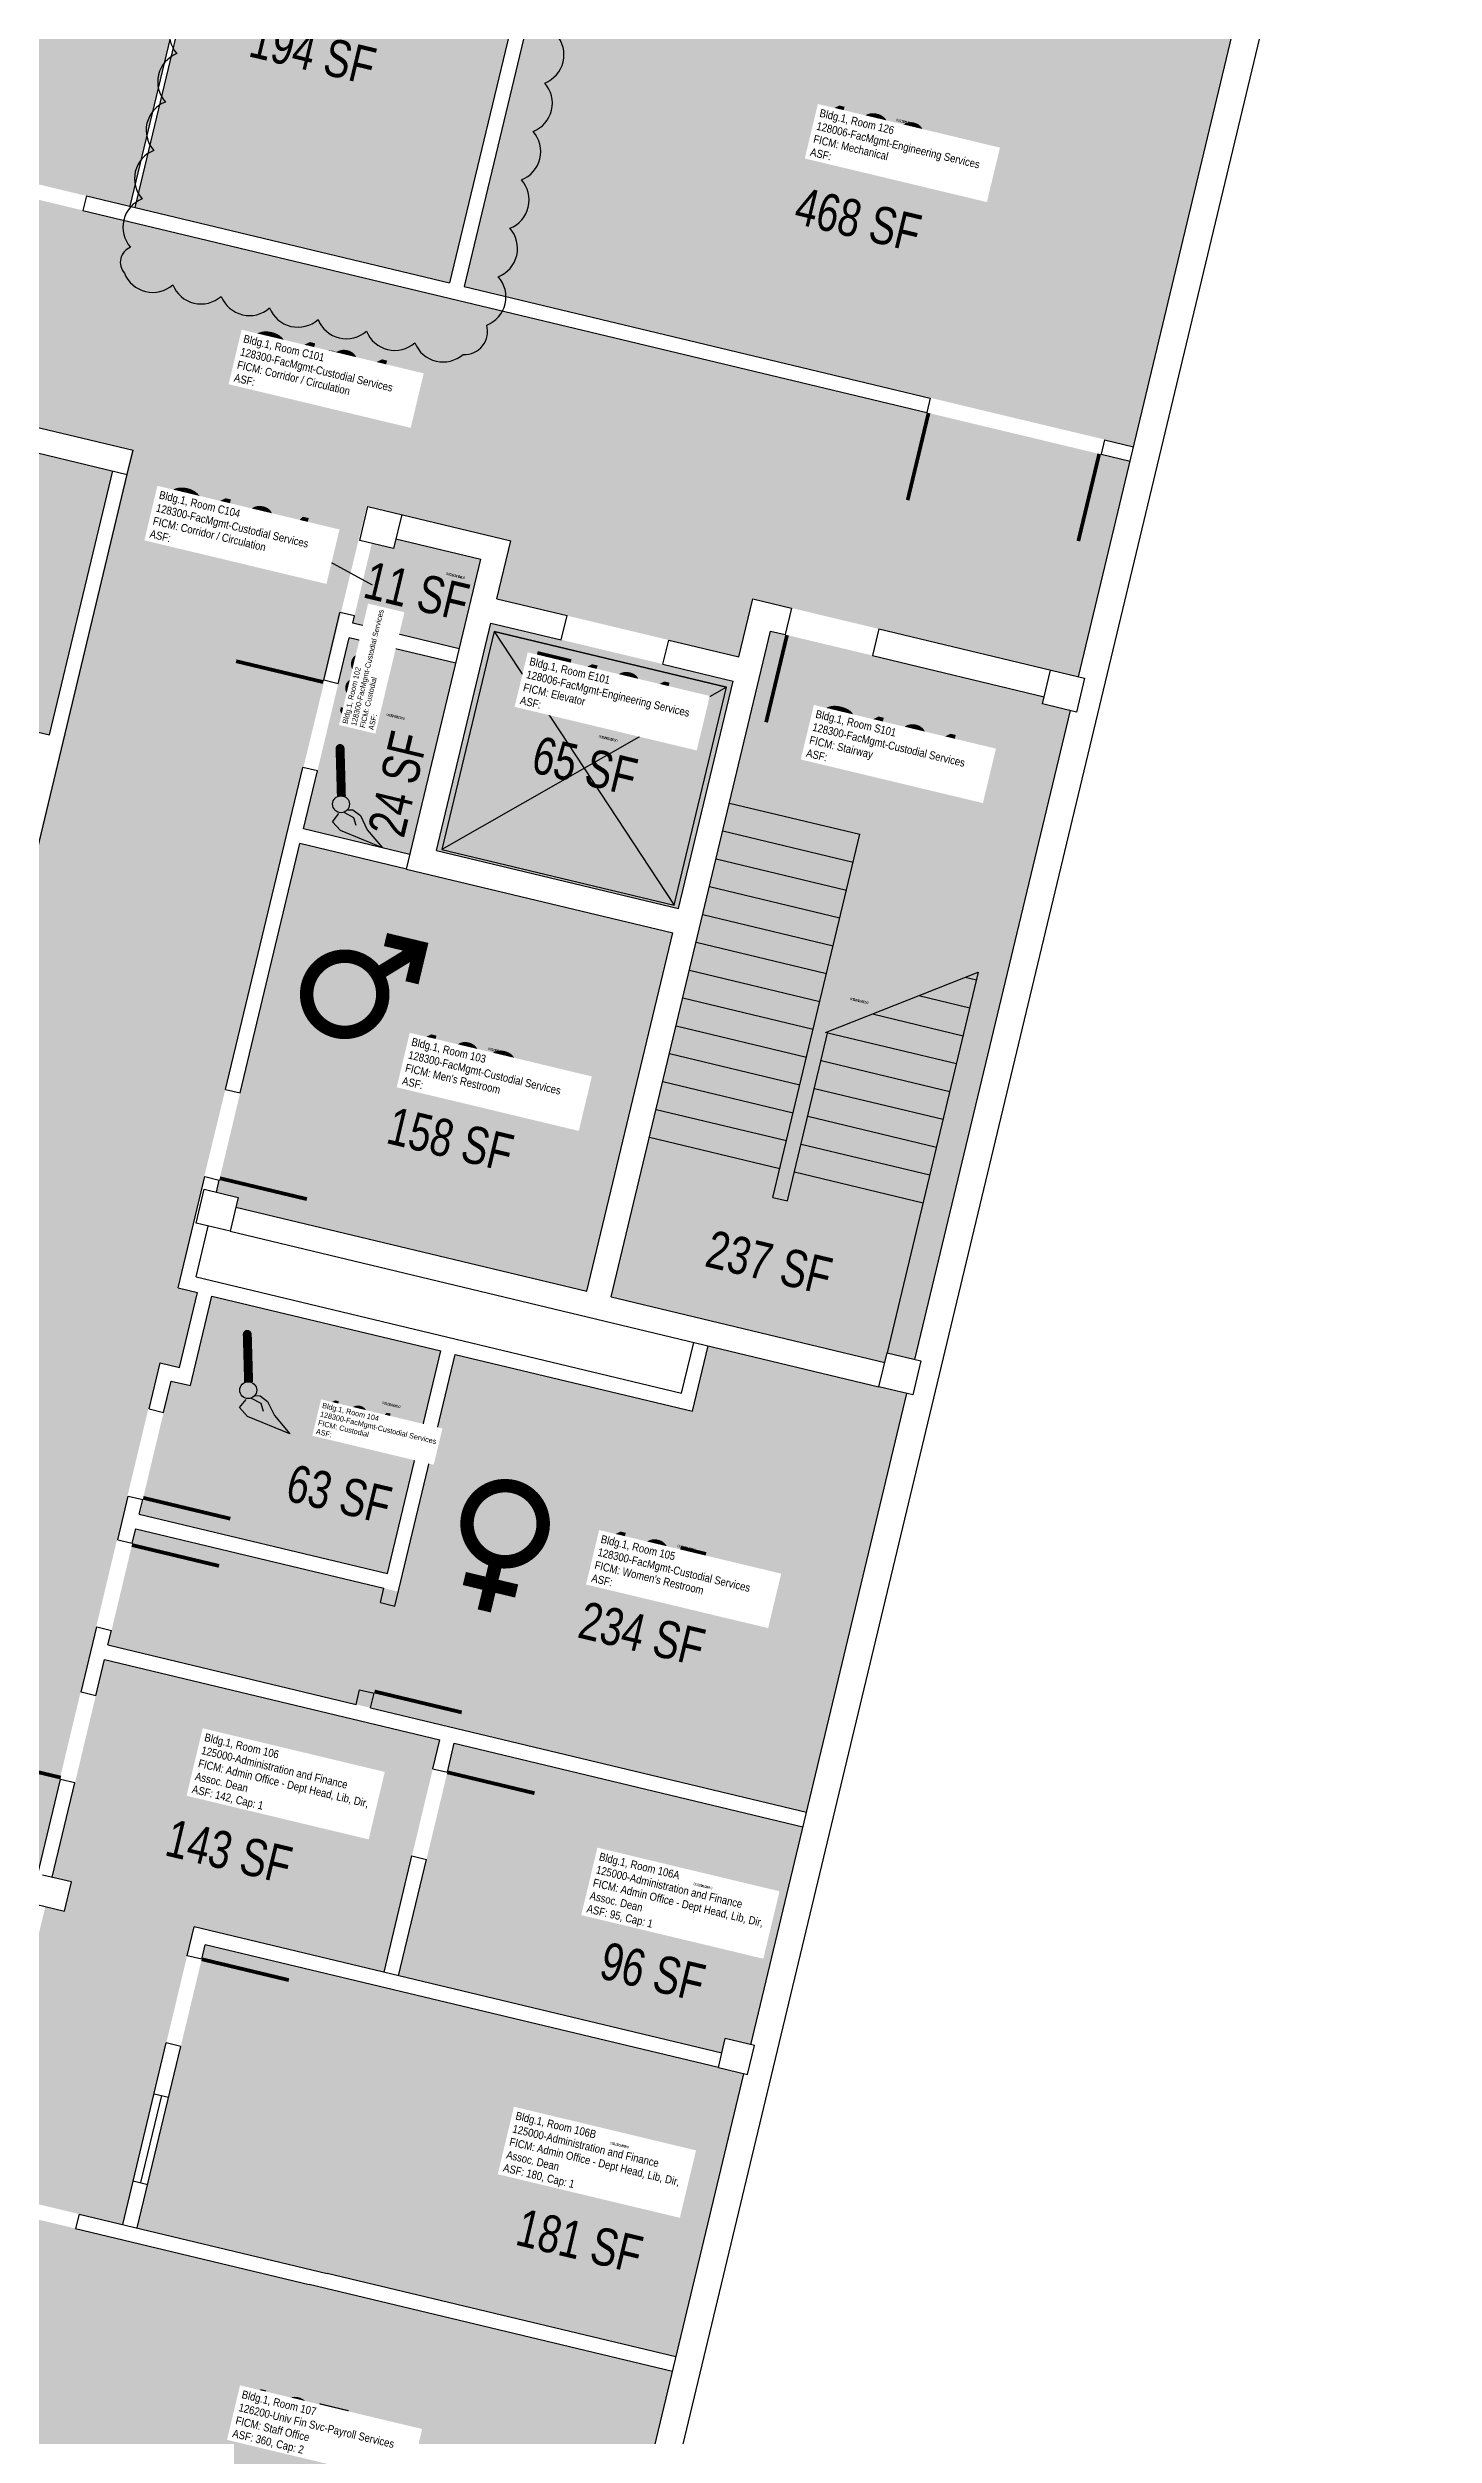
# Model space of a CAD drawing. Header units: inches. Extents: x 69220657 to 69222623, y 27675098 to 27677504.
# Drawn here: x 69222066 to 69222623, y 27676065 to 27677024 of the extents above; entities that cross this region are included whole.
import ezdxf
from ezdxf.enums import TextEntityAlignment as Align

# ---------------------------------------------------------------- set-up
doc = ezdxf.new("R2010")
doc.units = ezdxf.units.IN
doc.header["$LTSCALE"] = 100
doc.header["$MEASUREMENT"] = 0
doc.layers.get('0').update_dxf_attribs({"linetype": 'CONTINUOUS'})
for name, color, linetype in [('A-DOOR', 2, 'CONTINUOUS'), ('A-FLOR', 3, 'CONTINUOUS'), ('A-IDEN-ICON', 4, 'CONTINUOUS'), ('A-IDEN-RNUM', 7, 'CONTINUOUS'), ('A-IDEN-SNUM', 4, 'CONTINUOUS'), ('A-IDEN-VNUM', 4, 'CONTINUOUS'), ('A-WALL', 5, 'CONTINUOUS'), ('AREA-TEXT', 3, 'CONTINUOUS'), ('Rooms-Category-Color', 7, 'CONTINUOUS'), ('Rooms-College-Color', 7, 'CONTINUOUS'), ('Rooms-Department-Color', 7, 'CONTINUOUS'), ('Rooms-Division-Color', 7, 'CONTINUOUS'), ('Rooms-Information', 7, 'CONTINUOUS')]:
    doc.layers.add(name, color=color, linetype=linetype)
doc.layers.add('A-REV', color=1, linetype='CONTINUOUS', true_color=0xff0000)
doc.styles.add('CP_AREA', font='arial.ttf', dxfattribs={"height": 15})
doc.styles.add('CP_ROOMSNUMBER', font='arial.ttf', dxfattribs={"height": 1})
doc.styles.add('CP_ROOMVNUMBER', font='arial.ttf', dxfattribs={"width": 0.85, "height": 0.075})

# ---------------------------------------------------------------- blocks, each defined once
blk = doc.blocks.new('CPMECH')
for p, q in [((0.005, 0.025), (0.015, 0.035)), ((0.015, 0.035), (0.045, 0.045)), ((0.045, 0.045), (0.085, 0.025)), ((0.085, 0.025), (0.125, 0.035)), ((0.125, 0.035), (0.135, 0.045)), ((0.015, -0.005), (0.045, 0.005)), ((0.045, 0.005), (0.085, -0.015)), ((0.125, -0.005), (0.135, 0.005)), ((0.005, -0.015), (0.015, -0.005)), ((0.085, -0.015), (0.125, -0.005)), ((0.005, -0.055), (0.015, -0.045)), ((0.015, -0.045), (0.045, -0.035)), ((0.045, -0.035), (0.085, -0.055)), ((0.085, -0.055), (0.125, -0.045)), ((0.125, -0.045), (0.135, -0.035))]:
    blk.add_line(p, q)
for points in [[(-0.025, -0.005, 0, 0.02, 0), (-0.025, 0.035, 0.02, 0.02, 0), (-0.025, 0.055, 0.02, 0, 0), (-0.025, 0.065, 0, 0, 0)], [(-0.025, -0.005, 0, 0.02, 0), (-0.025, -0.045, 0.02, 0.02, 0), (-0.025, -0.065, 0.02, 0, 0), (-0.025, -0.075, 0, 0, 0)]]:
    blk.add_lwpolyline(points, format="xyseb")
at = {"const_width": 0.0075}
blk.add_lwpolyline([(-0.0682, -0.0069, 1), (-0.0618, -0.0031, 1)], format="xyb", close=True, dxfattribs=at)
at = {"const_width": 0.015}
blk.add_lwpolyline([(-0.025, -0.005), (-0.065, -0.005)], dxfattribs=at)
blk = doc.blocks.new('CPMEN')
at = {"const_width": 0.015}
for points in [[(0.055, 0.01), (0.055, 0.05), (0.015, 0.05)], [(0.0151, 0.0101), (0.055, 0.05)]]:
    blk.add_lwpolyline(points, dxfattribs=at)
blk.add_lwpolyline([(-0.0575, -0.02, 1), (0.0275, -0.02, 1)], format="xyb", close=True, dxfattribs=at)
blk = doc.blocks.new('CPWOMEN')
at = {"const_width": 0.015}
blk.add_lwpolyline([(-0.0375, 0, 1), (0.0475, 0, 1)], format="xyb", close=True, dxfattribs=at)
for points in [[(0.005, -0.04), (0.005, -0.1)], [(-0.025, -0.07), (0.035, -0.07)]]:
    blk.add_lwpolyline(points, dxfattribs=at)
blk = doc.blocks.new('CPCUST')
for p, q in [((0.0297, -0.0341), (0.0376, -0.0302)), ((0.0376, -0.0302), (0.0533, -0.0324)), ((0.0533, -0.0324), (0.0745, -0.0479)), ((0.0171, -0.0639), (0.02, -0.0466)), ((0.0358, -0.0705), (0.0171, -0.0639)), ((0.0262, -0.0408), (0.0446, -0.0406)), ((0.1117, -0.0625), (0.0358, -0.0705)), ((0.0446, -0.0406), (0.0543, -0.0505)), ((0.0745, -0.0479), (0.1117, -0.0625))]:
    blk.add_line(p, q)
at = {"const_width": 0.015}
blk.add_lwpolyline([(-0.03, 0.05), (0.01, -0.0193)], dxfattribs=at)
at = {"const_width": 0.0075}
blk.add_lwpolyline([(-0.0332, 0.0481, 1), (-0.0268, 0.0519, 1)], format="xyb", close=True, dxfattribs=at)
blk.add_circle((0.0158, -0.0313), 0.0141)

msp = doc.modelspace()

# ---------------------------------------------------------------- hatches: boundary and pattern name
at = {"layer": 'Rooms-Category-Color', "true_color": 0xfa9ba3}
for points in [[(69222087.46, 27677151.22), (69221998.96, 27677172.42), (69221996.63, 27677162.7), (69221983.02, 27677165.96), (69221985.35, 27677175.68), (69221875.27, 27677202.05), (69221832.64, 27677024.09), (69222099.28, 27676960.21), (69222124.44, 27677065.24), (69222069.98, 27677078.28)], [(69221937.64, 27676890.9), (69222092.28, 27676853.91), (69222066.92, 27676747.9), (69221912.29, 27676784.89)], [(69222089, 27676376.48), (69222223.7, 27676344.27), (69222201.33, 27676250.91), (69222125.02, 27676269.19), (69222096.36, 27676149.58), (69222037.99, 27676163.57), (69222065.27, 27676277.28), (69222073.05, 27676275.42), (69222075.84, 27676287.09), (69222068.06, 27676288.95)], [(69222229.53, 27676342.87), (69222369.58, 27676309.38), (69222348.65, 27676221.85), (69222338.44, 27676224.29), (69222336.99, 27676218.41), (69222296.15, 27676228.2), (69222272.08, 27676233.96), (69222207.2, 27676249.5)], [(69222102.2, 27676148.18), (69222318.55, 27676096.35), (69222344.43, 27676204.23), (69222345.8, 27676210.13), (69222335.59, 27676212.58), (69222294.75, 27676222.36), (69222270.68, 27676228.13), (69222129.46, 27676261.96)], [(69222317.15, 27676090.51), (69222282.9, 27675947.56), (69222272.69, 27675950.01), (69222269.89, 27675938.34), (69222272.81, 27675937.64), (69222267.22, 27675914.3), (69222026.04, 27675972.08), (69222034.43, 27676007.09), (69222002.34, 27676014.78), (69222014.45, 27676065.34), (69222019.11, 27676084.79), (69222036.59, 27676157.73), (69222171.29, 27676125.5)]]:
    msp.add_hatch(color=241, dxfattribs=at).paths.add_polyline_path(points)
at = {"layer": 'Rooms-Category-Color', "true_color": 0xadadad}
for points in [[(69222292.21, 27677173.63), (69222409.89, 27677145.49), (69222406.4, 27677130.9), (69222557.64, 27677094.73), (69222545.89, 27677045.62), (69222534.71, 27677048.29), (69222531.45, 27677034.68), (69222542.64, 27677032), (69222502.4, 27676863.75), (69222233.48, 27676928.06)], [(69221299.06, 27677145.24), (69221314.43, 27677141.56), (69221315.02, 27677143.99), (69221388.92, 27677126.28), (69221388.34, 27677123.85), (69221399.04, 27677121.29), (69221399.15, 27677121.77), (69222500.97, 27676857.8), (69222480.24, 27676771.25), (69222349.44, 27676802.59), (69222343.85, 27676779.25), (69222246.6, 27676802.55), (69222252.19, 27676825.89), (69222100.45, 27676862.2), (69221371.02, 27677036.64), (69221278.38, 27677058.79)], [(69221944.75, 27675800.29), (69221905.68, 27675636.89), (69221812.31, 27675659.22), (69221834.17, 27675750.65), (69221835.57, 27675756.48), (69221826.82, 27675758.57), (69221835.65, 27675795.53), (69221844.41, 27675793.44), (69222100.02, 27676862.3), (69222194.36, 27676839.74), (69222118.26, 27676525.83), (69222126.04, 27676523.97), (69222118.83, 27676493.82), (69222111.05, 27676495.68)], [(69222206.08, 27676826.65), (69222240.12, 27676818.51), (69222231.52, 27676782.53), (69222188.73, 27676792.76), (69222196.4, 27676824.86), (69222205.15, 27676822.76)], [(69222187.33, 27676786.92), (69222168.96, 27676710.09), (69222211.75, 27676699.86), (69222230.12, 27676776.69)], [(69222244.27, 27676792.84), (69222341.53, 27676769.59), (69222319.66, 27676678.16), (69222222.4, 27676701.42)], [(69222356.6, 27676789.56), (69222466.5, 27676763.28), (69222465.81, 27676760.36), (69222476.99, 27676757.68), (69222414.66, 27676497.03), (69222403.47, 27676499.71), (69222402.54, 27676495.82), (69222292.64, 27676522.1)], [(69222167.45, 27676704.22), (69222317.23, 27676668.4), (69222282.81, 27676524.46), (69222141.78, 27676558.18), (69222142.71, 27676562.07), (69222133.96, 27676564.17)], [(69222132.16, 27676522.46), (69222224.07, 27676500.48), (69222202.67, 27676411.01), (69222102.98, 27676434.85), (69222115.77, 27676488.34), (69222123.55, 27676486.48)], [(69222207.14, 27676403.74), (69222229.93, 27676499.05), (69222325.24, 27676476.25), (69222331.52, 27676502.51), (69222411.27, 27676483.44), (69222371.04, 27676315.19), (69222090.45, 27676382.29), (69222101.61, 27676428.97)]]:
    msp.add_hatch(color=253, dxfattribs=at).paths.add_polyline_path(points)
at = {"layer": 'Rooms-Category-Color', "true_color": 0xfbafa2}
msp.add_hatch(color=21, dxfattribs=at).paths.add_polyline_path([(69222089.4, 27677150.75), (69222259.59, 27677109.98), (69222257.26, 27677100.26), (69222267.95, 27677097.69), (69222227.65, 27676929.45), (69222101.22, 27676959.74), (69222126.39, 27677064.77), (69222071.93, 27677077.82)])
at = {"layer": 'Rooms-College-Color', "true_color": 0x80bc67}
for points in [[(69222087.46, 27677151.22), (69221998.96, 27677172.42), (69221996.63, 27677162.7), (69221983.02, 27677165.96), (69221985.35, 27677175.68), (69221875.27, 27677202.05), (69221832.64, 27677024.09), (69222099.28, 27676960.21), (69222124.44, 27677065.24), (69222069.98, 27677078.28)], [(69222089.4, 27677150.75), (69222259.59, 27677109.98), (69222257.26, 27677100.26), (69222267.95, 27677097.69), (69222227.65, 27676929.45), (69222101.22, 27676959.74), (69222126.39, 27677064.77), (69222071.93, 27677077.82)], [(69221937.64, 27676890.9), (69222092.28, 27676853.91), (69222066.92, 27676747.9), (69221912.29, 27676784.89)], [(69222089, 27676376.48), (69222223.7, 27676344.27), (69222201.33, 27676250.91), (69222125.02, 27676269.19), (69222096.36, 27676149.58), (69222037.99, 27676163.57), (69222065.27, 27676277.28), (69222073.05, 27676275.42), (69222075.84, 27676287.09), (69222068.06, 27676288.95)], [(69222229.53, 27676342.87), (69222369.58, 27676309.38), (69222348.65, 27676221.85), (69222338.44, 27676224.29), (69222336.99, 27676218.41), (69222296.15, 27676228.2), (69222272.08, 27676233.96), (69222207.2, 27676249.5)], [(69222102.2, 27676148.18), (69222318.55, 27676096.35), (69222344.43, 27676204.23), (69222345.8, 27676210.13), (69222335.59, 27676212.58), (69222294.75, 27676222.36), (69222270.68, 27676228.13), (69222129.46, 27676261.96)], [(69222317.15, 27676090.51), (69222282.9, 27675947.56), (69222272.69, 27675950.01), (69222269.89, 27675938.34), (69222272.81, 27675937.64), (69222267.22, 27675914.3), (69222026.04, 27675972.08), (69222034.43, 27676007.09), (69222002.34, 27676014.78), (69222014.45, 27676065.34), (69222019.11, 27676084.79), (69222036.59, 27676157.73), (69222171.29, 27676125.5)]]:
    msp.add_hatch(color=83, dxfattribs=at).paths.add_polyline_path(points)
at = {"layer": 'Rooms-College-Color', "true_color": 0xadadad}
for points in [[(69222292.21, 27677173.63), (69222409.89, 27677145.49), (69222406.4, 27677130.9), (69222557.64, 27677094.73), (69222545.89, 27677045.62), (69222534.71, 27677048.29), (69222531.45, 27677034.68), (69222542.64, 27677032), (69222502.4, 27676863.75), (69222233.48, 27676928.06)], [(69221299.06, 27677145.24), (69221314.43, 27677141.56), (69221315.02, 27677143.99), (69221388.92, 27677126.28), (69221388.34, 27677123.85), (69221399.04, 27677121.29), (69221399.15, 27677121.77), (69222500.97, 27676857.8), (69222480.24, 27676771.25), (69222349.44, 27676802.59), (69222343.85, 27676779.25), (69222246.6, 27676802.55), (69222252.19, 27676825.89), (69222100.45, 27676862.2), (69221371.02, 27677036.64), (69221278.38, 27677058.79)], [(69221944.75, 27675800.29), (69221905.68, 27675636.89), (69221812.31, 27675659.22), (69221834.17, 27675750.65), (69221835.57, 27675756.48), (69221826.82, 27675758.57), (69221835.65, 27675795.53), (69221844.41, 27675793.44), (69222100.02, 27676862.3), (69222194.36, 27676839.74), (69222118.26, 27676525.83), (69222126.04, 27676523.97), (69222118.83, 27676493.82), (69222111.05, 27676495.68)], [(69222206.08, 27676826.65), (69222240.12, 27676818.51), (69222231.52, 27676782.53), (69222188.73, 27676792.76), (69222196.4, 27676824.86), (69222205.15, 27676822.76)], [(69222187.33, 27676786.92), (69222168.96, 27676710.09), (69222211.75, 27676699.86), (69222230.12, 27676776.69)], [(69222244.27, 27676792.84), (69222341.53, 27676769.59), (69222319.66, 27676678.16), (69222222.4, 27676701.42)], [(69222356.6, 27676789.56), (69222466.5, 27676763.28), (69222465.81, 27676760.36), (69222476.99, 27676757.68), (69222414.66, 27676497.03), (69222403.47, 27676499.71), (69222402.54, 27676495.82), (69222292.64, 27676522.1)], [(69222167.45, 27676704.22), (69222317.23, 27676668.4), (69222282.81, 27676524.46), (69222141.78, 27676558.18), (69222142.71, 27676562.07), (69222133.96, 27676564.17)], [(69222132.16, 27676522.46), (69222224.07, 27676500.48), (69222202.67, 27676411.01), (69222102.98, 27676434.85), (69222115.77, 27676488.34), (69222123.55, 27676486.48)], [(69222207.14, 27676403.74), (69222229.93, 27676499.05), (69222325.24, 27676476.25), (69222331.52, 27676502.51), (69222411.27, 27676483.44), (69222371.04, 27676315.19), (69222090.45, 27676382.29), (69222101.61, 27676428.97)]]:
    msp.add_hatch(color=253, dxfattribs=at).paths.add_polyline_path(points)
at = {"layer": 'Rooms-Department-Color', "true_color": 0xdfff7f}
for points in [[(69222087.46, 27677151.22), (69221998.96, 27677172.42), (69221996.63, 27677162.7), (69221983.02, 27677165.96), (69221985.35, 27677175.68), (69221875.27, 27677202.05), (69221832.64, 27677024.09), (69222099.28, 27676960.21), (69222124.44, 27677065.24), (69222069.98, 27677078.28)], [(69222089.4, 27677150.75), (69222259.59, 27677109.98), (69222257.26, 27677100.26), (69222267.95, 27677097.69), (69222227.65, 27676929.45), (69222101.22, 27676959.74), (69222126.39, 27677064.77), (69222071.93, 27677077.82)]]:
    msp.add_hatch(color=61, dxfattribs=at).paths.add_polyline_path(points)
at = {"layer": 'Rooms-Department-Color', "true_color": 0xacacac}
for points in [[(69222292.21, 27677173.63), (69222409.89, 27677145.49), (69222406.4, 27677130.9), (69222557.64, 27677094.73), (69222545.89, 27677045.62), (69222534.71, 27677048.29), (69222531.45, 27677034.68), (69222542.64, 27677032), (69222502.4, 27676863.75), (69222233.48, 27676928.06)], [(69221299.06, 27677145.24), (69221314.43, 27677141.56), (69221315.02, 27677143.99), (69221388.92, 27677126.28), (69221388.34, 27677123.85), (69221399.04, 27677121.29), (69221399.15, 27677121.77), (69222500.97, 27676857.8), (69222480.24, 27676771.25), (69222349.44, 27676802.59), (69222343.85, 27676779.25), (69222246.6, 27676802.55), (69222252.19, 27676825.89), (69222100.45, 27676862.2), (69221371.02, 27677036.64), (69221278.38, 27677058.79)], [(69221944.75, 27675800.29), (69221905.68, 27675636.89), (69221812.31, 27675659.22), (69221834.17, 27675750.65), (69221835.57, 27675756.48), (69221826.82, 27675758.57), (69221835.65, 27675795.53), (69221844.41, 27675793.44), (69222100.02, 27676862.3), (69222194.36, 27676839.74), (69222118.26, 27676525.83), (69222126.04, 27676523.97), (69222118.83, 27676493.82), (69222111.05, 27676495.68)], [(69222206.08, 27676826.65), (69222240.12, 27676818.51), (69222231.52, 27676782.53), (69222188.73, 27676792.76), (69222196.4, 27676824.86), (69222205.15, 27676822.76)], [(69222187.33, 27676786.92), (69222168.96, 27676710.09), (69222211.75, 27676699.86), (69222230.12, 27676776.69)], [(69222244.27, 27676792.84), (69222341.53, 27676769.59), (69222319.66, 27676678.16), (69222222.4, 27676701.42)], [(69222356.6, 27676789.56), (69222466.5, 27676763.28), (69222465.81, 27676760.36), (69222476.99, 27676757.68), (69222414.66, 27676497.03), (69222403.47, 27676499.71), (69222402.54, 27676495.82), (69222292.64, 27676522.1)], [(69222167.45, 27676704.22), (69222317.23, 27676668.4), (69222282.81, 27676524.46), (69222141.78, 27676558.18), (69222142.71, 27676562.07), (69222133.96, 27676564.17)], [(69222132.16, 27676522.46), (69222224.07, 27676500.48), (69222202.67, 27676411.01), (69222102.98, 27676434.85), (69222115.77, 27676488.34), (69222123.55, 27676486.48)], [(69222207.14, 27676403.74), (69222229.93, 27676499.05), (69222325.24, 27676476.25), (69222331.52, 27676502.51), (69222411.27, 27676483.44), (69222371.04, 27676315.19), (69222090.45, 27676382.29), (69222101.61, 27676428.97)]]:
    msp.add_hatch(color=253, dxfattribs=at).paths.add_polyline_path(points)
at = {"layer": 'Rooms-Department-Color', "true_color": 0x80bc67}
for points in [[(69221937.64, 27676890.9), (69222092.28, 27676853.91), (69222066.92, 27676747.9), (69221912.29, 27676784.89)], [(69222089, 27676376.48), (69222223.7, 27676344.27), (69222201.33, 27676250.91), (69222125.02, 27676269.19), (69222096.36, 27676149.58), (69222037.99, 27676163.57), (69222065.27, 27676277.28), (69222073.05, 27676275.42), (69222075.84, 27676287.09), (69222068.06, 27676288.95)], [(69222229.53, 27676342.87), (69222369.58, 27676309.38), (69222348.65, 27676221.85), (69222338.44, 27676224.29), (69222336.99, 27676218.41), (69222296.15, 27676228.2), (69222272.08, 27676233.96), (69222207.2, 27676249.5)], [(69222102.2, 27676148.18), (69222318.55, 27676096.35), (69222344.43, 27676204.23), (69222345.8, 27676210.13), (69222335.59, 27676212.58), (69222294.75, 27676222.36), (69222270.68, 27676228.13), (69222129.46, 27676261.96)], [(69222317.15, 27676090.51), (69222282.9, 27675947.56), (69222272.69, 27675950.01), (69222269.89, 27675938.34), (69222272.81, 27675937.64), (69222267.22, 27675914.3), (69222026.04, 27675972.08), (69222034.43, 27676007.09), (69222002.34, 27676014.78), (69222014.45, 27676065.34), (69222019.11, 27676084.79), (69222036.59, 27676157.73), (69222171.29, 27676125.5)]]:
    msp.add_hatch(color=83, dxfattribs=at).paths.add_polyline_path(points)
at = {"layer": 'Rooms-Division-Color', "true_color": 0xdfff7f}
for points in [[(69222087.46, 27677151.22), (69221998.96, 27677172.42), (69221996.63, 27677162.7), (69221983.02, 27677165.96), (69221985.35, 27677175.68), (69221875.27, 27677202.05), (69221832.64, 27677024.09), (69222099.28, 27676960.21), (69222124.44, 27677065.24), (69222069.98, 27677078.28)], [(69222089.4, 27677150.75), (69222259.59, 27677109.98), (69222257.26, 27677100.26), (69222267.95, 27677097.69), (69222227.65, 27676929.45), (69222101.22, 27676959.74), (69222126.39, 27677064.77), (69222071.93, 27677077.82)]]:
    msp.add_hatch(color=61, dxfattribs=at).paths.add_polyline_path(points)
at = {"layer": 'Rooms-Division-Color', "true_color": 0xadadad}
for points in [[(69222292.21, 27677173.63), (69222409.89, 27677145.49), (69222406.4, 27677130.9), (69222557.64, 27677094.73), (69222545.89, 27677045.62), (69222534.71, 27677048.29), (69222531.45, 27677034.68), (69222542.64, 27677032), (69222502.4, 27676863.75), (69222233.48, 27676928.06)], [(69221299.06, 27677145.24), (69221314.43, 27677141.56), (69221315.02, 27677143.99), (69221388.92, 27677126.28), (69221388.34, 27677123.85), (69221399.04, 27677121.29), (69221399.15, 27677121.77), (69222500.97, 27676857.8), (69222480.24, 27676771.25), (69222349.44, 27676802.59), (69222343.85, 27676779.25), (69222246.6, 27676802.55), (69222252.19, 27676825.89), (69222100.45, 27676862.2), (69221371.02, 27677036.64), (69221278.38, 27677058.79)], [(69221944.75, 27675800.29), (69221905.68, 27675636.89), (69221812.31, 27675659.22), (69221834.17, 27675750.65), (69221835.57, 27675756.48), (69221826.82, 27675758.57), (69221835.65, 27675795.53), (69221844.41, 27675793.44), (69222100.02, 27676862.3), (69222194.36, 27676839.74), (69222118.26, 27676525.83), (69222126.04, 27676523.97), (69222118.83, 27676493.82), (69222111.05, 27676495.68)], [(69222206.08, 27676826.65), (69222240.12, 27676818.51), (69222231.52, 27676782.53), (69222188.73, 27676792.76), (69222196.4, 27676824.86), (69222205.15, 27676822.76)], [(69222187.33, 27676786.92), (69222168.96, 27676710.09), (69222211.75, 27676699.86), (69222230.12, 27676776.69)], [(69222244.27, 27676792.84), (69222341.53, 27676769.59), (69222319.66, 27676678.16), (69222222.4, 27676701.42)], [(69222356.6, 27676789.56), (69222466.5, 27676763.28), (69222465.81, 27676760.36), (69222476.99, 27676757.68), (69222414.66, 27676497.03), (69222403.47, 27676499.71), (69222402.54, 27676495.82), (69222292.64, 27676522.1)], [(69222167.45, 27676704.22), (69222317.23, 27676668.4), (69222282.81, 27676524.46), (69222141.78, 27676558.18), (69222142.71, 27676562.07), (69222133.96, 27676564.17)], [(69222132.16, 27676522.46), (69222224.07, 27676500.48), (69222202.67, 27676411.01), (69222102.98, 27676434.85), (69222115.77, 27676488.34), (69222123.55, 27676486.48)], [(69222207.14, 27676403.74), (69222229.93, 27676499.05), (69222325.24, 27676476.25), (69222331.52, 27676502.51), (69222411.27, 27676483.44), (69222371.04, 27676315.19), (69222090.45, 27676382.29), (69222101.61, 27676428.97)]]:
    msp.add_hatch(color=253, dxfattribs=at).paths.add_polyline_path(points)
at = {"layer": 'Rooms-Division-Color', "true_color": 0x80bc67}
for points in [[(69221937.64, 27676890.9), (69222092.28, 27676853.91), (69222066.92, 27676747.9), (69221912.29, 27676784.89)], [(69222089, 27676376.48), (69222223.7, 27676344.27), (69222201.33, 27676250.91), (69222125.02, 27676269.19), (69222096.36, 27676149.58), (69222037.99, 27676163.57), (69222065.27, 27676277.28), (69222073.05, 27676275.42), (69222075.84, 27676287.09), (69222068.06, 27676288.95)], [(69222229.53, 27676342.87), (69222369.58, 27676309.38), (69222348.65, 27676221.85), (69222338.44, 27676224.29), (69222336.99, 27676218.41), (69222296.15, 27676228.2), (69222272.08, 27676233.96), (69222207.2, 27676249.5)], [(69222102.2, 27676148.18), (69222318.55, 27676096.35), (69222344.43, 27676204.23), (69222345.8, 27676210.13), (69222335.59, 27676212.58), (69222294.75, 27676222.36), (69222270.68, 27676228.13), (69222129.46, 27676261.96)], [(69222317.15, 27676090.51), (69222282.9, 27675947.56), (69222272.69, 27675950.01), (69222269.89, 27675938.34), (69222272.81, 27675937.64), (69222267.22, 27675914.3), (69222026.04, 27675972.08), (69222034.43, 27676007.09), (69222002.34, 27676014.78), (69222014.45, 27676065.34), (69222019.11, 27676084.79), (69222036.59, 27676157.73), (69222171.29, 27676125.5)]]:
    msp.add_hatch(color=83, dxfattribs=at).paths.add_polyline_path(points)

# ---------------------------------------------------------------- linework, layer by layer
at = {"layer": 'A-DOOR'}
for points in [[(69222047.49, 27676972.61, 1.5, 1.5, 0), (69222055.88, 27677007.62, 0, 0, 0), (69222056.61, 27677007.45, 0, 0, -0.402715), (69222081.77, 27676964.4, 0, 0, -0.414214)], [(69222420.02, 27676877.2, 1.5, 1.5, 0), (69222411.63, 27676842.19, 0, 0, 0), (69222412.36, 27676842.01, 0, 0, 0.414214), (69222454.64, 27676870.44, 0, 0, 0.414214)], [(69222488.58, 27676860.77, 1.5, 1.5, 0), (69222480.19, 27676825.76, 0, 0, 0), (69222479.46, 27676825.94, 0, 0, -0.414214), (69222454.64, 27676870.44, 0, 0, -0.414214)], [(69222363.17, 27676787.99, 1.5, 1.5, 0), (69222354.78, 27676752.98, 0, 0, 0), (69222355.51, 27676752.8, 0, 0, 0.414214), (69222397.8, 27676781.23, 0, 0, 0.414214)], [(69222176.89, 27676769.12, 1.5, 1.5, 0), (69222141.88, 27676777.5, 0, 0, 0), (69222141.71, 27676776.77, 0, 0, 0.414214), (69222170.14, 27676734.49, 0, 0, 0.414214)], [(69222135.32, 27676569.82, 1.5, 1.5, 0), (69222170.32, 27676561.43, 0, 0, 0), (69222170.5, 27676562.16, 0, 0, 0.414214), (69222142.07, 27676604.45, 0, 0, 0.414214)], [(69222104.56, 27676441.45, 1.5, 1.5, 0), (69222139.57, 27676433.06, 0, 0, 0), (69222139.75, 27676433.79, 0, 0, 0.414214), (69222111.32, 27676476.08, 0, 0, 0.414214)], [(69222100.02, 27676422.49, 1.5, 1.5, 0), (69222135.03, 27676414.1, 0, 0, 0), (69222134.85, 27676413.37, 0, 0, -0.414214), (69222090.35, 27676388.56, 0, 0, -0.414214)], [(69222197.49, 27676363.66, 1.5, 1.5, 0), (69222232.5, 27676355.27, 0, 0, 0), (69222232.68, 27676356, 0, 0, 0.414214), (69222204.25, 27676398.29, 0, 0, 0.414214)], [(69222071.47, 27676329.07, 1.5, 1.5, 0), (69222036.46, 27676337.46, 0, 0, 0), (69222036.63, 27676338.19, 0, 0, -0.414214), (69222081.14, 27676363, 0, 0, -0.414214)], [(69222226.74, 27676331.2, 1.5, 1.5, 0), (69222261.75, 27676322.81, 0, 0, 0), (69222261.57, 27676322.09, 0, 0, -0.387439), (69222218.35, 27676296.19, 0, 0, -0.414214)], [(69222128.06, 27676256.13, 1.5, 1.5, 0), (69222163.07, 27676247.74, 0, 0, 0), (69222162.9, 27676247.01, 0, 0, -0.402069), (69222119.84, 27676221.82, 0, 0, -0.414214)], [(69222044.55, 27676161.99, 1.5, 1.5, 0), (69222052.94, 27676197, 0, 0, 0), (69222053.67, 27676196.83, 0, 0, -0.402069), (69222078.86, 27676153.77, 0, 0, -0.414214)]]:
    msp.add_lwpolyline(points, format="xyseb", dxfattribs=at)
at = {"layer": 'A-FLOR'}
for p, q in [((69222245.52, 27676789.44), (69222224.55, 27676701.91)), ((69222245.52, 27676789.44), (69222317.91, 27676679.55)), ((69222245.52, 27676789.44), (69222338.87, 27676767.07)), ((69222245.52, 27676789.44), (69222338.87, 27676767.07)), ((69222338.87, 27676767.07), (69222245.52, 27676789.44)), ((69222338.87, 27676767.07), (69222224.55, 27676701.91)), ((69222317.91, 27676679.55), (69222338.87, 27676767.07)), ((69222340.06, 27676720.51), (69222392.45, 27676707.96)), ((69222337.38, 27676709.33), (69222389.77, 27676696.78)), ((69222224.55, 27676701.91), (69222317.91, 27676679.55)), ((69222357.5, 27676562.09), (69222392.45, 27676707.96)), ((69222334.7, 27676698.15), (69222387.09, 27676685.59)), ((69222332.02, 27676686.96), (69222384.41, 27676674.41)), ((69222329.34, 27676675.78), (69222381.73, 27676663.23)), ((69222326.66, 27676664.6), (69222379.06, 27676652.04)), ((69222323.98, 27676653.41), (69222376.38, 27676640.86)), ((69222378.64, 27676628.3), (69222440, 27676652.64)), ((69222440, 27676652.64), (69222403.35, 27676499.69)), ((69222321.3, 27676642.23), (69222373.7, 27676629.68)), ((69222416.11, 27676643.17), (69222436.55, 27676638.27)), ((69222434.69, 27676650.54), (69222439.23, 27676649.45)), ((69222397.52, 27676635.79), (69222433.87, 27676627.08)), ((69222318.62, 27676631.04), (69222371.02, 27676618.49)), ((69222363.34, 27676560.69), (69222379.63, 27676628.69)), ((69222379.53, 27676628.28), (69222431.19, 27676615.9)), ((69222315.95, 27676619.86), (69222368.34, 27676607.31)), ((69222376.85, 27676617.09), (69222428.52, 27676604.72)), ((69222313.27, 27676608.68), (69222365.66, 27676596.13)), ((69222374.17, 27676605.91), (69222425.84, 27676593.53)), ((69222310.59, 27676597.49), (69222362.98, 27676584.94)), ((69222371.49, 27676594.73), (69222423.16, 27676582.35)), ((69222307.91, 27676586.31), (69222360.3, 27676573.76)), ((69222368.81, 27676583.54), (69222420.48, 27676571.17)), ((69222366.13, 27676572.36), (69222417.8, 27676559.98)), ((69222357.5, 27676562.09), (69222363.34, 27676560.69))]:
    msp.add_line(p, q, dxfattribs=at)
for points in [[(69222099.28, 27676960.21), (69222124.44, 27677065.24), (69222126.39, 27677064.77), (69222101.22, 27676959.74)], [(69222111.86, 27676201.39), (69222103.48, 27676166.38)], [(69222108.95, 27676202.09), (69222114.78, 27676200.69)], [(69222100.56, 27676167.08), (69222106.39, 27676165.69)]]:
    msp.add_lwpolyline(points, dxfattribs=at)
at = {"layer": 'A-IDEN-VNUM'}
msp.add_line((69222172.28, 27676821.47), (69222196.56, 27676808.15), dxfattribs=at)
at = {"layer": 'A-REV'}
msp.add_lwpolyline([(69222122.78, 27677041, 0.520567), (69222118.12, 27677021.55, 0.520567), (69222113.46, 27677002.1, 0.520567), (69222108.8, 27676982.65, 0.520567), (69222104.14, 27676963.2, 0.520567), (69222099.48, 27676943.75, 0.520567), (69222097, 27676933.37, 0.520567), (69222116.45, 27676928.71, 0.520567), (69222135.9, 27676924.05, 0.520567), (69222155.35, 27676919.39, 0.520567), (69222174.8, 27676914.73, 0.520567), (69222194.25, 27676910.07, 0.520567), (69222213.69, 27676905.41, 0.520567), (69222233.14, 27676900.75, 0.520567), (69222242.54, 27676912.48, 0.520567), (69222247.2, 27676931.93, 0.520567), (69222251.86, 27676951.38, 0.520567), (69222256.52, 27676970.83, 0.520567), (69222261.18, 27676990.28, 0.520567), (69222265.84, 27677009.73, 0.520567), (69222270.5, 27677029.18, 0.520567)], format="xyb", dxfattribs=at)
at = {"layer": 'A-WALL'}
for p, q in [((69222295.58, 27675953.26), (69222623.16, 27677320.57)), ((69222267.95, 27677097.69), (69222227.65, 27676929.45)), ((69222273.79, 27677096.3), (69222233.48, 27676928.06)), ((69222480.24, 27676771.25), (69222542.68, 27677031.87)), ((69222081.77, 27676964.4), (69222080.38, 27676958.57)), ((69222080.38, 27676958.57), (69222419.29, 27676877.37)), ((69222081.77, 27676964.4), (69222227.65, 27676929.45)), ((69221840.83, 27676924.44), (69222100.49, 27676862.23)), ((69222233.48, 27676928.06), (69222420.68, 27676883.21)), ((69221931.86, 27676892.35), (69222098.16, 27676852.51)), ((69222420.68, 27676883.21), (69222419.29, 27676877.37)), ((69222098.16, 27676852.51), (69222100.49, 27676862.23)), ((69222490.7, 27676866.43), (69222489.3, 27676860.6)), ((69222490.7, 27676866.43), (69222502.37, 27676863.64)), ((69222066.92, 27676747.9), (69222092.32, 27676853.9)), ((69222489.3, 27676860.6), (69222500.97, 27676857.8)), ((69221993.54, 27676415.86), (69222098.16, 27676852.51)), ((69222191.55, 27676826.02), (69222194.82, 27676839.63)), ((69222194.82, 27676839.63), (69222252.19, 27676825.89)), ((69222208.43, 27676836.37), (69222205.17, 27676822.75)), ((69222205.17, 27676822.75), (69222191.55, 27676826.02)), ((69222206.1, 27676826.64), (69222240.14, 27676818.49)), ((69222246.6, 27676802.55), (69222252.19, 27676825.89)), ((69222210.31, 27676694.01), (69222240.14, 27676818.49)), ((69222177.07, 27676769.85), (69222183.59, 27676797.08)), ((69222189.43, 27676795.68), (69222183.59, 27676797.08)), ((69222188.73, 27676792.76), (69222189.43, 27676795.68)), ((69222246.6, 27676802.55), (69222274.8, 27676795.79)), ((69222272.47, 27676786.06), (69222274.8, 27676795.79)), ((69222343.85, 27676779.25), (69222349.44, 27676802.59)), ((69222349.44, 27676802.59), (69222365, 27676798.86)), ((69222365, 27676798.86), (69222362.44, 27676788.16)), ((69222182.9, 27676768.45), (69222187.33, 27676786.92)), ((69222230.12, 27676776.67), (69222187.33, 27676786.92)), ((69222231.52, 27676782.51), (69222188.73, 27676792.76)), ((69222222.37, 27676701.41), (69222244.27, 27676792.82)), ((69222244.27, 27676792.82), (69222272.47, 27676786.06)), ((69222292.53, 27676522.13), (69222356.6, 27676789.56)), ((69222313.32, 27676776.28), (69222315.65, 27676786)), ((69222315.65, 27676786), (69222343.85, 27676779.25)), ((69222356.6, 27676789.56), (69222362.44, 27676788.16)), ((69222400.01, 27676790.47), (69222397.45, 27676779.77)), ((69222400.01, 27676790.47), (69222482.67, 27676770.67)), ((69222313.32, 27676776.28), (69222341.52, 27676769.52)), ((69222397.45, 27676779.77), (69222466.49, 27676763.23)), ((69221970.65, 27676770.97), (69222066.92, 27676747.9)), ((69222182.9, 27676768.45), (69222177.07, 27676769.85)), ((69222319.62, 27676678.11), (69222341.52, 27676769.52)), ((69222465.79, 27676760.31), (69222469.05, 27676773.93)), ((69222482.67, 27676770.67), (69222479.41, 27676757.05)), ((69222414.54, 27676497.01), (69222476.98, 27676757.63)), ((69222479.41, 27676757.05), (69222465.79, 27676760.31)), ((69222137.69, 27676605.5), (69222168.68, 27676734.84)), ((69222174.52, 27676733.44), (69222168.68, 27676734.84)), ((69222168.92, 27676710.1), (69222174.52, 27676733.44)), ((69222211.71, 27676699.85), (69222168.92, 27676710.1)), ((69222143.53, 27676604.1), (69222167.53, 27676704.26)), ((69222210.31, 27676694.01), (69222167.53, 27676704.26)), ((69222222.37, 27676701.41), (69222319.62, 27676678.11)), ((69222210.31, 27676694.01), (69222317.29, 27676668.38)), ((69222282.81, 27676524.46), (69222317.29, 27676668.38)), ((69222137.69, 27676605.5), (69222143.53, 27676604.1)), ((69222118.59, 27676525.75), (69222129.31, 27676570.49)), ((69222125.85, 27676551.78), (69222129.11, 27676565.39)), ((69222129.11, 27676565.39), (69222142.73, 27676562.13)), ((69222129.31, 27676570.49), (69222135.14, 27676569.09)), ((69222133.98, 27676564.23), (69222135.14, 27676569.09)), ((69222142.73, 27676562.13), (69222139.47, 27676548.52)), ((69222141.8, 27676558.24), (69222282.81, 27676524.46)), ((69222125.82, 27676530.19), (69222130.71, 27676550.61)), ((69222139.47, 27676548.52), (69222125.85, 27676551.78)), ((69222139.47, 27676548.52), (69222400.09, 27676486.07)), ((69222125.82, 27676530.19), (69222320.8, 27676483.48)), ((69222118.59, 27676525.75), (69222126.37, 27676523.89)), ((69222119.15, 27676493.74), (69222126.37, 27676523.89)), ((69222123.58, 27676486.51), (69222132.2, 27676522.49)), ((69222132.2, 27676522.49), (69222224.1, 27676500.47)), ((69222292.53, 27676522.13), (69222402.42, 27676495.8)), ((69222202.67, 27676411.01), (69222224.1, 27676500.47)), ((69222205.71, 27676397.94), (69222229.94, 27676499.08)), ((69222229.94, 27676499.08), (69222325.24, 27676476.24)), ((69222320.8, 27676483.48), (69222325.7, 27676503.9)), ((69222325.24, 27676476.24), (69222331.53, 27676502.5)), ((69222400.09, 27676486.07), (69222403.35, 27676499.69)), ((69222403.35, 27676499.69), (69222416.97, 27676496.43)), ((69222106.94, 27676477.13), (69222111.37, 27676495.61)), ((69222111.37, 27676495.61), (69222119.15, 27676493.74)), ((69222112.77, 27676475.73), (69222115.8, 27676488.37)), ((69222115.8, 27676488.37), (69222123.58, 27676486.51)), ((69222416.97, 27676496.43), (69222413.71, 27676482.81)), ((69222348.6, 27676221.8), (69222411.27, 27676483.4)), ((69222413.71, 27676482.81), (69222400.09, 27676486.07)), ((69222106.94, 27676477.13), (69222112.77, 27676475.73)), ((69222094.36, 27676424.62), (69222098.55, 27676442.12)), ((69222098.55, 27676442.12), (69222104.39, 27676440.72)), ((69222102.99, 27676434.89), (69222104.39, 27676440.72)), ((69222102.99, 27676434.89), (69222202.67, 27676411.01)), ((69222094.36, 27676424.62), (69222100.19, 27676423.22)), ((69222100.19, 27676423.22), (69222101.59, 27676429.05)), ((69222101.59, 27676429.05), (69222201.27, 27676405.17)), ((69222199.87, 27676399.34), (69222201.27, 27676405.17)), ((69222199.87, 27676399.34), (69222205.71, 27676397.94)), ((69222079.68, 27676363.35), (69222085.97, 27676389.61)), ((69222085.97, 27676389.61), (69222091.81, 27676388.21)), ((69222090.41, 27676382.37), (69222091.81, 27676388.21)), ((69222085.51, 27676361.95), (69222089.01, 27676376.54)), ((69222089.01, 27676376.54), (69222223.7, 27676344.27)), ((69222090.41, 27676382.37), (69222190.09, 27676358.49)), ((69222190.09, 27676358.49), (69222191.48, 27676364.33)), ((69222191.48, 27676364.33), (69222197.32, 27676362.93)), ((69222085.51, 27676361.95), (69222079.68, 27676363.35)), ((69222195.92, 27676357.09), (69222197.32, 27676362.93)), ((69222195.92, 27676357.09), (69222370.97, 27676315.16)), ((69222220.9, 27676332.6), (69222223.7, 27676344.27)), ((69222226.74, 27676331.2), (69222229.53, 27676342.87)), ((69222229.53, 27676342.87), (69222369.57, 27676309.32)), ((69222021.67, 27676121.2), (69222071.29, 27676328.34)), ((69222068.04, 27676289.02), (69222077.13, 27676326.94)), ((69222077.13, 27676326.94), (69222071.29, 27676328.34)), ((69222220.9, 27676332.6), (69222226.74, 27676331.2)), ((69222201.33, 27676250.91), (69222212.51, 27676297.59)), ((69222212.51, 27676297.59), (69222218.35, 27676296.19)), ((69222075.82, 27676287.15), (69222064.15, 27676289.95)), ((69222073.02, 27676275.48), (69222075.82, 27676287.15)), ((69222207.17, 27676249.51), (69222218.35, 27676296.19)), ((69222061.35, 27676278.28), (69222073.02, 27676275.48)), ((69222122.23, 27676257.52), (69222125.02, 27676269.19)), ((69222336.99, 27676218.41), (69222125.02, 27676269.19)), ((69222128.06, 27676256.13), (69222129.46, 27676261.96)), ((69222335.59, 27676212.58), (69222129.46, 27676261.96)), ((69222128.06, 27676256.13), (69222122.23, 27676257.52)), ((69222096.36, 27676149.58), (69222113.84, 27676222.51)), ((69222102.2, 27676148.18), (69222119.67, 27676221.12)), ((69222119.67, 27676221.12), (69222113.84, 27676222.51)), ((69222335.59, 27676212.58), (69222338.39, 27676224.24)), ((69222350.06, 27676221.45), (69222338.39, 27676224.24)), ((69222347.26, 27676209.78), (69222350.06, 27676221.45)), ((69222282.9, 27675947.56), (69222345.8, 27676210.13)), ((69222335.59, 27676212.58), (69222347.26, 27676209.78)), ((69222078.83, 27676153.78), (69222178.51, 27676129.9)), ((69222077.43, 27676147.95), (69222171.28, 27676125.46)), ((69222317.15, 27676090.51), (69222171.28, 27676125.46)), ((69222317.15, 27676090.51), (69222171.28, 27676125.46)), ((69222317.15, 27676090.51), (69222171.28, 27676125.46)), ((69222318.55, 27676096.35), (69222178.51, 27676129.9)), ((69222318.55, 27676096.35), (69222178.51, 27676129.9)), ((69222318.55, 27676096.35), (69222178.51, 27676129.9))]:
    msp.add_line(p, q, dxfattribs=at)
msp.add_lwpolyline([(69222078.83, 27676153.78), (69222077.43, 27676147.95)], dxfattribs=at)

# ---------------------------------------------------------------- block references
at = {"layer": 'A-IDEN-ICON'}
for name, p, xscale, yscale, zscale, rotation in [('CPMECH', (69222406.98, 27677055.64), 360, 360, 360, 346.5270024736994), ('CPCUST', (69222184.27, 27676728.44), 240, 240, 240, 331.5955852959629), ('CPMEN', (69222192.44, 27676649.45), 360, 360, 360, 346.5270024736994), ('CPCUST', (69222147, 27676493.12), 240, 240, 240, 331.5955852959629), ('CPWOMEN', (69222248.19, 27676431.46), 360, 360, 360, 346.5270024736994)]:
    msp.add_blockref(name, p, dxfattribs=dict(at, xscale=xscale, yscale=yscale, zscale=zscale, rotation=rotation))

# ---------------------------------------------------------------- texts
at = {"layer": 'A-IDEN-RNUM', "style": 'CP_ROOMSNUMBER', "width": 0.85}
for s, rotation, p in [('0126-00', 346.527, (69222410.75, 27676994.08)), ('C101-00', 346.527, (69222182.72, 27676901.2)), ('C104-00', 346.527, (69222230.11, 27676811.77)), ('0102-00', 166.527, (69222205.96, 27676755.22)), ('E101-00', 346.527, (69222291.31, 27676746.42)), ('S101-00', 346.527, (69222392.14, 27676641.09)), ('0103-00', 346.527, (69222246.81, 27676621)), ('0104-00', 346.527, (69222204.2, 27676478.81)), ('0105-00', 346.527, (69222322.88, 27676421.29)), ('0106-00', 346.527, (69222162.2, 27676335.54)), ('0106-A0', 346.527, (69222329.42, 27676285.52)), ('0106-B0', 346.527, (69222295.86, 27676181.45))]:
    msp.add_text(s, height=1, rotation=rotation, dxfattribs=at).set_placement(p, align=Align.MIDDLE)
at = {"layer": 'A-IDEN-SNUM', "style": 'CP_ROOMSNUMBER', "width": 0.85}
for s, rotation, p in [('0010012600', 346.527, (69222410.75, 27676994.08)), ('0010C10100', 346.527, (69222182.72, 27676901.2)), ('0010C10400', 346.527, (69222230.11, 27676811.77)), ('0010010200', 166.527, (69222205.96, 27676755.22)), ('0010E10100', 346.527, (69222291.31, 27676746.42)), ('0010S10100', 346.527, (69222392.14, 27676641.09)), ('0010010300', 346.527, (69222246.81, 27676621)), ('0010010400', 346.527, (69222204.2, 27676478.81)), ('0010010500', 346.527, (69222322.88, 27676421.29)), ('0010010600', 346.527, (69222162.2, 27676335.54)), ('00100106A0', 346.527, (69222329.42, 27676285.52)), ('00100106B0', 346.527, (69222295.86, 27676181.45))]:
    msp.add_text(s, height=1, rotation=rotation, dxfattribs=at).set_placement(p, align=Align.MIDDLE)
at = {"layer": 'A-IDEN-VNUM', "style": 'CP_ROOMVNUMBER', "width": 0.85}
for s, height, rotation, p in [('126', 22.5, 346.527, (69222396.51, 27676986.17)), ('C101', 22.5, 346.527, (69222174.48, 27676893.4)), ('C104', 22.5, 346.527, (69222140.64, 27676830.69)), ('102', 15, 76.527, (69222193.32, 27676765.85)), ('E101', 22.5, 346.527, (69222288.63, 27676763.84)), ('S101', 22.5, 346.527, (69222403.6, 27676742.84)), ('103', 22.5, 346.527, (69222232.58, 27676613.1)), ('104', 15, 346.527, (69222189.96, 27676470.9)), ('105', 22.5, 346.527, (69222308.64, 27676413.38)), ('106', 22.5, 346.527, (69222147.96, 27676327.64)), ('106A', 22.5, 346.527, (69222315.19, 27676277.62)), ('106B', 22.5, 346.527, (69222281.62, 27676173.55)), ('107', 22.5, 346.527, (69222164.2, 27676068.92))]:
    msp.add_text(s, height=height, rotation=rotation, dxfattribs=at).set_placement(p, align=Align.MIDDLE)
at = {"layer": 'AREA-TEXT', "style": 'CP_AREA', "width": 0.75}
for s, rotation, p in [('194 SF', 346.527, (69222172.69, 27677021.98)), ('468 SF', 346.527, (69222391.74, 27676954.92)), ('11 SF', 346.527, (69222214.43, 27676805.64)), ('24 SF', 76.527, (69222206.79, 27676728.18)), ('65 SF', 346.527, (69222281.97, 27676735.5)), ('158 SF', 346.527, (69222227.97, 27676585.46)), ('237 SF', 346.527, (69222355.98, 27676536)), ('63 SF', 346.527, (69222183.27, 27676442.98)), ('234 SF', 346.527, (69222304.89, 27676386.91)), ('143 SF', 346.527, (69222139.02, 27676299.4)), ('96 SF', 346.527, (69222309.23, 27676251.12)), ('181 SF', 346.527, (69222279.86, 27676142.98))]:
    msp.add_text(s, height=15, rotation=rotation, dxfattribs=at).set_placement(p, align=Align.MIDDLE_CENTER)

# ---------------------------------------------------------------- next in the draw order: texts
at = {"layer": 'Rooms-Information', "attachment_point": 7, "style": 'CP_ROOMVNUMBER', "bg_fill": 3, "box_fill_scale": 1.5, "bg_fill_color": 256, "bg_fill_true_color": 13158600, "bg_fill_transparency": 0}
for s, insert, char_height, width, rotation in [('Bldg.1, Room 126^M^J128006-FacMgmt-Engineering Services^M^JFICM: Mechanical^M^JASF: ', (69222372.25, 27676980.57), 3.2143, 72, 346.527), ('Bldg.1, Room C101^M^J128300-FacMgmt-Custodial Services^M^JFICM: Corridor / Circulation^M^JASF: ', (69222140.8, 27676889.9), 3.2143, 72, 346.527), ('Bldg.1, Room C104^M^J128300-FacMgmt-Custodial Services^M^JFICM: Corridor / Circulation^M^JASF: ', (69222106.96, 27676827.19), 3.2143, 72, 346.527), ('Bldg.1, Room 102^M^J128300-FacMgmt-Custodial Services^M^JFICM: Custodial^M^JASF: ', (69222197.06, 27676749.68), 2.1429, 48, 76.527), ('Bldg.1, Room E101^M^J128006-FacMgmt-Engineering Services^M^JFICM: Elevator^M^JASF: ', (69222255.7, 27676760.31), 3.2143, 72, 346.527), ('Bldg.1, Room S101^M^J128300-FacMgmt-Custodial Services^M^JFICM: Stairway^M^JASF: ', (69222370.64, 27676739.17), 3.2143, 72, 346.527), ("Bldg.1, Room 103^M^J128300-FacMgmt-Custodial Services^M^JFICM: Men's Restroom^M^JASF: ", (69222208.32, 27676607.5), 3.2143, 72, 346.527), ('Bldg.1, Room 104^M^J128300-FacMgmt-Custodial Services^M^JFICM: Custodial^M^JASF: ', (69222173.79, 27676467.16), 2.1429, 48, 346.527), ("Bldg.1, Room 105^M^J128300-FacMgmt-Custodial Services^M^JFICM: Women's Restroom^M^JASF: ", (69222284.38, 27676407.78), 3.2143, 72, 346.527), ('Bldg.1, Room 106^M^J125000-Administration and Finance^M^JFICM: Admin Office - Dept Head, Lib, Dir, Assoc. Dean^M^JASF: 142, Cap: 1', (69222123.7, 27676322.03), 3.21429, 72, 346.527), ('Bldg.1, Room 106A^M^J125000-Administration and Finance^M^JFICM: Admin Office - Dept Head, Lib, Dir, Assoc. Dean^M^JASF: 95, Cap: 1', (69222282.24, 27676274.09), 3.21429, 72, 346.527), ('Bldg.1, Room 106B^M^J125000-Administration and Finance^M^JFICM: Admin Office - Dept Head, Lib, Dir, Assoc. Dean^M^JASF: 180, Cap: 1', (69222248.7, 27676170.02), 3.21429, 72, 346.527), ('Bldg.1, Room 107^M^J126200-Univ Fin Svc-Payroll Services^M^JFICM: Staff Office^M^JASF: 360, Cap: 2', (69222139.94, 27676063.31), 3.2143, 72, 346.527)]:
    msp.add_mtext(s, dxfattribs=dict(at, insert=insert, char_height=char_height, width=width, rotation=rotation))

doc.saveas('drawing.dxf')
